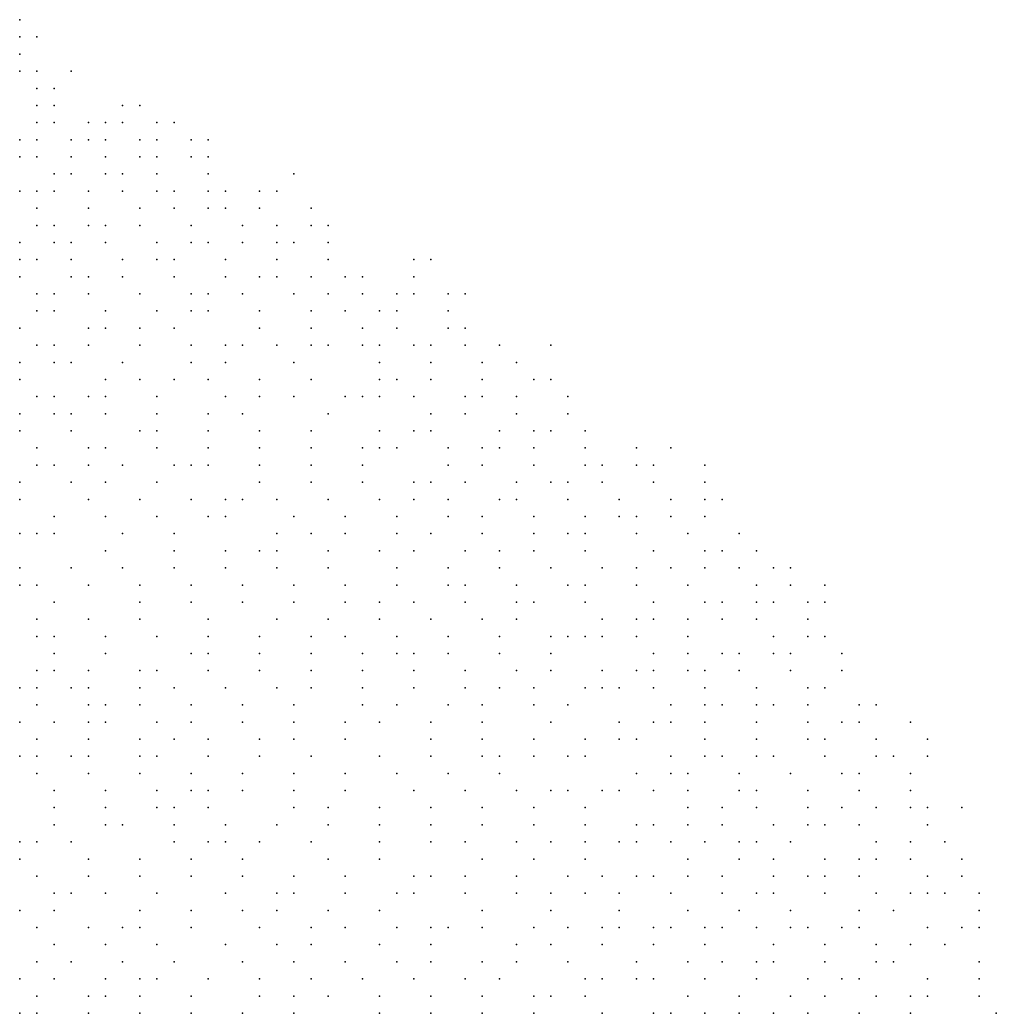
# Model space of a CAD drawing. Extents: x 429 to 793, y 817 to 1241.
# Drawn here: x 744 to 785.61, y 1185.99 to 1228.33 of the extents above; entities that cross this region are included whole.
import ezdxf

# ---------------------------------------------------------------- set-up
doc = ezdxf.new("R2010")
doc.units = 0

msp = doc.modelspace()

# ---------------------------------------------------------------- linework, layer by layer
for p in [(744, 1228.33, 170.3), (744, 1227.6, 170.913), (744.73, 1227.6, 169.709), (744, 1226.87, 170.312), (744, 1226.14, 170.925), (744.73, 1226.14, 169.717), (746.19, 1226.14, 167.92), (744.73, 1225.41, 170.325), (745.46, 1225.41, 169.127), (744.73, 1224.68, 170.938), (745.46, 1224.68, 169.734), (748.38, 1224.68, 164.385), (749.11, 1224.68, 163.19), (744.73, 1223.95, 171.55), (745.46, 1223.95, 170.342), (746.92, 1223.95, 167.17), (747.65, 1223.95, 165.58), (748.38, 1223.95, 164.99), (749.84, 1223.95, 161.405), (750.57, 1223.95, 160.825), (744, 1223.22, 173.075), (744.73, 1223.22, 171.471), (746.19, 1223.22, 169.158), (746.92, 1223.22, 167.378), (747.65, 1223.22, 166.185), (749.11, 1223.22, 163.205), (749.84, 1223.22, 162.01), (751.3, 1223.22, 159.662), (752.03, 1223.22, 158.49), (744, 1222.49, 173.557), (744.73, 1222.49, 171.953), (746.19, 1222.49, 169.768), (747.65, 1222.49, 166.79), (749.11, 1222.49, 164.408), (749.84, 1222.49, 162.615), (751.3, 1222.49, 160.264), (752.03, 1222.49, 158.306), (745.46, 1221.76, 171.555), (746.19, 1221.76, 170.37), (747.65, 1221.76, 167.395), (748.38, 1221.76, 165.605), (749.84, 1221.76, 163.22), (752.03, 1221.76, 158.908), (755.68, 1221.76, 151.42), (744, 1221.03, 173.96), (744.73, 1221.03, 172.758), (745.46, 1221.03, 170.967), (746.92, 1221.03, 168.592), (748.38, 1221.03, 166.21), (749.84, 1221.03, 163.637), (750.57, 1221.03, 162.06), (752.03, 1221.03, 159.511), (752.76, 1221.03, 157.938), (754.22, 1221.03, 154.99), (754.95, 1221.03, 153.235), (744.73, 1220.3, 173.36), (746.92, 1220.3, 169.195), (749.11, 1220.3, 165.622), (750.57, 1220.3, 162.663), (752.03, 1220.3, 159.72), (752.76, 1220.3, 157.96), (754.22, 1220.3, 154.425), (756.41, 1220.3, 150.313), (744.73, 1219.57, 173.36), (745.46, 1219.57, 172.568), (746.92, 1219.57, 169.798), (747.65, 1219.57, 168.408), (749.11, 1219.57, 165.027), (751.3, 1219.57, 161.503), (753.49, 1219.57, 157.38), (754.95, 1219.57, 154.485), (756.41, 1219.57, 150.936), (757.14, 1219.57, 149.16), (744, 1218.84, 175.16), (745.46, 1218.84, 172.377), (746.19, 1218.84, 170.997), (747.65, 1218.84, 168.02), (749.84, 1218.84, 165.05), (751.3, 1218.84, 162.105), (752.03, 1218.84, 160.325), (753.49, 1218.84, 156.81), (754.95, 1218.84, 154.491), (755.68, 1218.84, 152.728), (757.14, 1218.84, 149.783), (744, 1218.11, 175.28), (744.73, 1218.11, 173.96), (746.19, 1218.11, 171.598), (748.38, 1218.11, 167.428), (749.84, 1218.11, 165.057), (750.57, 1218.11, 163.288), (752.76, 1218.11, 159.165), (754.95, 1218.11, 154.515), (757.14, 1218.11, 150.405), (760.79, 1218.11, 142.3), (761.52, 1218.11, 140.015), (744, 1217.38, 175.76), (746.19, 1217.38, 172.197), (746.92, 1217.38, 171.01), (748.38, 1217.38, 168.03), (750.57, 1217.38, 163.897), (752.76, 1217.38, 159.76), (754.22, 1217.38, 156.27), (754.95, 1217.38, 155.11), (756.41, 1217.38, 152.217), (757.87, 1217.38, 149.305), (758.6, 1217.38, 146.96), (760.79, 1217.38, 141.795), (744.73, 1216.65, 174.572), (745.46, 1216.65, 173.385), (746.92, 1216.65, 170.417), (749.11, 1216.65, 166.855), (751.3, 1216.65, 163.118), (752.03, 1216.65, 161.533), (753.49, 1216.65, 158.217), (755.68, 1216.65, 154.155), (757.14, 1216.65, 150.868), (758.6, 1216.65, 147.577), (760.06, 1216.65, 144.695), (760.79, 1216.65, 142.41), (762.25, 1216.65, 139.643), (762.98, 1216.65, 137.946), (744.73, 1215.92, 175.142), (745.46, 1215.92, 173.985), (747.65, 1215.92, 170.42), (749.84, 1215.92, 166.273), (751.3, 1215.92, 162.927), (752.03, 1215.92, 161.548), (754.22, 1215.92, 157.465), (756.41, 1215.92, 152.242), (757.87, 1215.92, 149.367), (759.33, 1215.92, 146.449), (760.06, 1215.92, 144.145), (762.25, 1215.92, 139.14), (744, 1215.19, 176.285), (746.92, 1215.19, 171.615), (747.65, 1215.19, 170.423), (749.11, 1215.19, 167.662), (750.57, 1215.19, 165.11), (754.22, 1215.19, 158.06), (756.41, 1215.19, 152.835), (758.6, 1215.19, 147.643), (760.06, 1215.19, 144.76), (762.25, 1215.19, 140.001), (762.98, 1215.19, 138.054), (744.73, 1214.46, 175.105), (745.46, 1214.46, 174.527), (746.92, 1214.46, 172.215), (749.11, 1214.46, 168.259), (751.3, 1214.46, 164.127), (752.76, 1214.46, 160.984), (753.49, 1214.46, 159.82), (754.95, 1214.46, 156.917), (756.41, 1214.46, 153.427), (757.14, 1214.46, 151.725), (758.6, 1214.46, 148.878), (759.33, 1214.46, 147.116), (760.79, 1214.46, 144.198), (761.52, 1214.46, 142.037), (762.98, 1214.46, 138.772), (764.44, 1214.46, 134.906), (766.63, 1214.46, 129.19), (744, 1213.73, 177.41), (745.46, 1213.73, 175.087), (746.19, 1213.73, 173.93), (748.38, 1213.73, 169.832), (751.3, 1213.73, 163.935), (752.76, 1213.73, 160.99), (755.68, 1213.73, 155.187), (759.33, 1213.73, 147.168), (761.52, 1213.73, 142.125), (763.71, 1213.73, 137.362), (765.17, 1213.73, 133.73), (744, 1213, 177.202), (747.65, 1213, 171.585), (749.11, 1213, 168.668), (750.57, 1213, 165.72), (752.03, 1213, 162.76), (754.22, 1213, 158.68), (756.41, 1213, 154.44), (759.33, 1213, 147.772), (760.06, 1213, 146.324), (761.52, 1213, 142.74), (763.71, 1213, 137.772), (765.9, 1213, 131.6), (766.63, 1213, 130.465), (744.73, 1212.27, 176.788), (745.46, 1212.27, 175.64), (746.92, 1212.27, 172.74), (747.65, 1212.27, 170.99), (749.84, 1212.27, 167.503), (752.76, 1212.27, 162.19), (754.22, 1212.27, 159.28), (755.68, 1212.27, 156.372), (757.87, 1212.27, 151.8), (758.6, 1212.27, 149.51), (759.33, 1212.27, 148.365), (760.79, 1212.27, 144.478), (762.98, 1212.27, 139.5), (763.71, 1212.27, 137.843), (765.17, 1212.27, 134.505), (767.36, 1212.27, 128.915), (744, 1211.54, 178.318), (745.46, 1211.54, 175.608), (746.19, 1211.54, 174.455), (747.65, 1211.54, 171.55), (749.84, 1211.54, 168.1), (752.03, 1211.54, 163.958), (753.49, 1211.54, 161.056), (757.14, 1211.54, 153.33), (761.52, 1211.54, 143.47), (762.98, 1211.54, 140.115), (765.17, 1211.54, 135.143), (767.36, 1211.54, 129.55), (744, 1210.81, 178.492), (746.19, 1210.81, 175.018), (749.11, 1210.81, 169.82), (749.84, 1210.81, 168.663), (752.03, 1210.81, 163.777), (754.22, 1210.81, 159.908), (756.41, 1210.81, 154.682), (759.33, 1210.81, 148.983), (760.79, 1210.81, 145.73), (761.52, 1210.81, 144.087), (764.44, 1210.81, 136.895), (765.9, 1210.81, 133.535), (766.63, 1210.81, 131.214), (768.09, 1210.81, 127.624), (744.73, 1210.08, 177.312), (746.92, 1210.08, 173.257), (747.65, 1210.08, 172.67), (749.84, 1210.08, 168.458), (752.03, 1210.08, 164.583), (754.22, 1210.08, 160.507), (756.41, 1210.08, 155.857), (758.6, 1210.08, 151.281), (759.33, 1210.08, 149.57), (760.06, 1210.08, 147.43), (762.25, 1210.08, 142.485), (763.71, 1210.08, 138.646), (764.44, 1210.08, 137.51), (765.9, 1210.08, 133.645), (768.09, 1210.08, 128.259), (770.28, 1210.08, 121.92), (771.74, 1210.08, 117.423), (744.73, 1209.35, 177.87), (745.46, 1209.35, 176.722), (746.92, 1209.35, 173.812), (748.38, 1209.35, 171.51), (750.57, 1209.35, 167.488), (751.3, 1209.35, 165.75), (752.03, 1209.35, 165.18), (754.22, 1209.35, 160.523), (756.41, 1209.35, 155.893), (758.6, 1209.35, 150.718), (762.25, 1209.35, 143.1), (763.71, 1209.35, 139.238), (765.9, 1209.35, 134.28), (768.09, 1209.35, 128.182), (768.82, 1209.35, 125.942), (770.28, 1209.35, 122.575), (771.01, 1209.35, 120.317), (773.2, 1209.35, 113.577), (744, 1208.62, 178.949), (746.19, 1208.62, 175.527), (747.65, 1208.62, 173.023), (749.84, 1208.62, 169.583), (754.22, 1208.62, 161.12), (756.41, 1208.62, 156.498), (758.6, 1208.62, 151.888), (760.79, 1208.62, 146.104), (761.52, 1208.62, 145.38), (762.98, 1208.62, 141.41), (765.17, 1208.62, 136.01), (766.63, 1208.62, 132.67), (767.36, 1208.62, 131.06), (768.82, 1208.62, 126.575), (771.01, 1208.62, 120.97), (773.2, 1208.62, 114.245), (744, 1207.89, 179.495), (746.92, 1207.89, 174.335), (749.11, 1207.89, 170.905), (751.3, 1207.89, 166.875), (752.76, 1207.89, 164.04), (753.49, 1207.89, 162.3), (754.95, 1207.89, 159.387), (757.14, 1207.89, 154.583), (759.33, 1207.89, 150.457), (760.79, 1207.89, 146.694), (762.25, 1207.89, 143.783), (764.44, 1207.89, 138.307), (765.17, 1207.89, 136.625), (767.36, 1207.89, 130.57), (769.55, 1207.89, 125.625), (771.74, 1207.89, 118.9), (773.2, 1207.89, 114.45), (773.93, 1207.89, 112.19), (745.46, 1207.16, 177.346), (747.65, 1207.16, 173.755), (749.84, 1207.16, 169.745), (752.03, 1207.16, 165.73), (752.76, 1207.16, 164.598), (755.68, 1207.16, 158.448), (757.87, 1207.16, 153.463), (760.06, 1207.16, 149.245), (762.25, 1207.16, 143.875), (763.71, 1207.16, 140.577), (765.9, 1207.16, 134.53), (768.09, 1207.16, 128.989), (769.55, 1207.16, 125.688), (770.28, 1207.16, 123.157), (771.74, 1207.16, 119.553), (773.2, 1207.16, 114.21), (744, 1206.43, 179.935), (744.73, 1206.43, 178.833), (745.46, 1206.43, 177.863), (748.38, 1206.43, 172.595), (750.57, 1206.43, 169.139), (754.95, 1206.43, 160.582), (756.41, 1206.43, 156.57), (757.87, 1206.43, 153.682), (760.06, 1206.43, 148.75), (761.52, 1206.43, 146.081), (763.71, 1206.43, 140.077), (765.9, 1206.43, 135.145), (767.36, 1206.43, 131.84), (768.09, 1206.43, 130.254), (770.28, 1206.43, 123.789), (772.47, 1206.43, 117.667), (774.66, 1206.43, 110.376), (747.65, 1205.7, 173.707), (750.57, 1205.7, 168.557), (752.76, 1205.7, 165.15), (754.22, 1205.7, 162.312), (754.95, 1205.7, 160.412), (757.14, 1205.7, 156.04), (759.33, 1205.7, 150.958), (760.79, 1205.7, 147.75), (762.98, 1205.7, 142.893), (764.44, 1205.7, 139.1), (765.9, 1205.7, 135.932), (768.09, 1205.7, 129.737), (771.01, 1205.7, 122.396), (773.2, 1205.7, 115.783), (773.93, 1205.7, 113.062), (775.39, 1205.7, 108.13), (744, 1204.97, 179.86), (746.19, 1204.97, 177.05), (748.38, 1204.97, 173.092), (750.57, 1204.97, 169.115), (752.76, 1204.97, 164.955), (754.95, 1204.97, 161.185), (757.14, 1204.97, 156.642), (760.06, 1204.97, 149.648), (762.25, 1204.97, 144.997), (764.44, 1204.97, 139.69), (766.63, 1204.97, 133.898), (768.82, 1204.97, 128.598), (770.28, 1204.97, 124.355), (771.74, 1204.97, 119.616), (773.2, 1204.97, 115.163), (774.66, 1204.97, 110.06), (776.12, 1204.97, 105.602), (776.85, 1204.97, 102.413), (744, 1204.24, 180.37), (744.73, 1204.24, 179.222), (746.92, 1204.24, 175.878), (749.11, 1204.24, 172.138), (751.3, 1204.24, 167.97), (753.49, 1204.24, 164.005), (755.68, 1204.24, 159.523), (757.87, 1204.24, 154.943), (760.06, 1204.24, 150.238), (762.25, 1204.24, 144.715), (762.98, 1204.24, 143.56), (765.17, 1204.24, 138.308), (767.36, 1204.24, 132.693), (768.09, 1204.24, 130.474), (770.28, 1204.24, 125.045), (772.47, 1204.24, 118.345), (775.39, 1204.24, 108.294), (776.85, 1204.24, 103.359), (778.31, 1204.24, 96.695), (745.46, 1203.51, 178.646), (749.11, 1203.51, 172.661), (751.3, 1203.51, 168.527), (753.49, 1203.51, 164.558), (755.68, 1203.51, 160.081), (757.87, 1203.51, 155.545), (759.33, 1203.51, 152.214), (760.79, 1203.51, 149.02), (762.98, 1203.51, 143.628), (765.17, 1203.51, 138.755), (765.9, 1203.51, 136), (768.09, 1203.51, 130.95), (771.01, 1203.51, 122.773), (773.2, 1203.51, 116.336), (773.93, 1203.51, 113.929), (775.39, 1203.51, 108.843), (776.12, 1203.51, 105.652), (777.58, 1203.51, 99.57), (778.31, 1203.51, 96.105), (744.73, 1202.78, 179.7), (746.92, 1202.78, 176.548), (749.11, 1202.78, 172.445), (752.03, 1202.78, 167.383), (754.95, 1202.78, 161.75), (757.14, 1202.78, 157.305), (759.33, 1202.78, 152.29), (761.52, 1202.78, 147.427), (763.71, 1202.78, 142.589), (765.17, 1202.78, 138.831), (768.82, 1202.78, 129.571), (770.28, 1202.78, 125.165), (771.01, 1202.78, 123.403), (772.47, 1202.78, 119.017), (773.93, 1202.78, 113.316), (775.39, 1202.78, 108.622), (777.58, 1202.78, 100.627), (744.73, 1202.05, 180.21), (745.46, 1202.05, 179.11), (747.65, 1202.05, 175.177), (749.84, 1202.05, 171.275), (752.03, 1202.05, 167.94), (754.22, 1202.05, 163.642), (756.41, 1202.05, 158.863), (757.87, 1202.05, 155.858), (760.06, 1202.05, 151.26), (762.25, 1202.05, 146.436), (764.44, 1202.05, 140.3), (766.63, 1202.05, 135.062), (767.36, 1202.05, 133.42), (768.09, 1202.05, 130.92), (768.82, 1202.05, 129.675), (770.28, 1202.05, 125.285), (772.47, 1202.05, 119.143), (776.12, 1202.05, 106.744), (777.58, 1202.05, 100.033), (778.31, 1202.05, 97.225), (745.46, 1201.32, 179.03), (747.65, 1201.32, 175.695), (751.3, 1201.32, 169.028), (752.03, 1201.32, 167.732), (754.22, 1201.32, 163.309), (756.41, 1201.32, 159.42), (758.6, 1201.32, 154.58), (760.06, 1201.32, 151.282), (760.79, 1201.32, 149.655), (762.25, 1201.32, 145.92), (764.44, 1201.32, 141.272), (766.63, 1201.32, 135.742), (771.01, 1201.32, 123.906), (772.47, 1201.32, 119.522), (773.93, 1201.32, 114.234), (774.66, 1201.32, 112.47), (776.12, 1201.32, 107.178), (776.85, 1201.32, 103.863), (779.04, 1201.32, 94.37), (744.73, 1200.59, 180.453), (745.46, 1200.59, 179.51), (746.92, 1200.59, 176.788), (749.11, 1200.59, 173.412), (749.84, 1200.59, 172.32), (752.03, 1200.59, 168.257), (754.22, 1200.59, 163.864), (756.41, 1200.59, 159.53), (758.6, 1200.59, 155.172), (760.79, 1200.59, 149.938), (762.98, 1200.59, 144.91), (765.17, 1200.59, 138.983), (766.63, 1200.59, 136.114), (768.82, 1200.59, 130.02), (770.28, 1200.59, 125.913), (771.01, 1200.59, 124.032), (772.47, 1200.59, 119.647), (773.2, 1200.59, 117.157), (774.66, 1200.59, 112.74), (776.85, 1200.59, 103.638), (779.04, 1200.59, 95.035), (744, 1199.86, 181.877), (744.73, 1199.86, 180.577), (746.19, 1199.86, 178.398), (746.92, 1199.86, 177.305), (749.11, 1199.86, 173.932), (750.57, 1199.86, 171.18), (752.76, 1199.86, 167.107), (754.95, 1199.86, 162.31), (756.41, 1199.86, 159.527), (758.6, 1199.86, 155.188), (760.79, 1199.86, 150.508), (762.98, 1199.86, 145.05), (764.44, 1199.86, 141.405), (765.9, 1199.86, 137.08), (768.09, 1199.86, 132.11), (768.82, 1199.86, 130.487), (769.55, 1199.86, 127.755), (771.01, 1199.86, 124.033), (773.2, 1199.86, 117.409), (775.39, 1199.86, 110.235), (777.58, 1199.86, 101.42), (778.31, 1199.86, 98.278), (744.73, 1199.13, 181.057), (746.92, 1199.13, 177.766), (747.65, 1199.13, 176.502), (749.11, 1199.13, 173.36), (751.3, 1199.13, 170.04), (753.49, 1199.13, 165.614), (755.68, 1199.13, 161.192), (758.6, 1199.13, 154.871), (760.06, 1199.13, 151.94), (762.25, 1199.13, 147.34), (763.71, 1199.13, 143.24), (765.9, 1199.13, 138.25), (767.36, 1199.13, 134.331), (771.74, 1199.13, 121.9), (773.2, 1199.13, 117.541), (773.93, 1199.13, 114.672), (775.39, 1199.13, 110.274), (776.12, 1199.13, 107.638), (777.58, 1199.13, 102.075), (779.77, 1199.13, 91.498), (780.5, 1199.13, 87.59), (744, 1198.4, 182.078), (745.46, 1198.4, 179.895), (746.92, 1198.4, 176.982), (747.65, 1198.4, 176.273), (749.84, 1198.4, 172.947), (751.3, 1198.4, 169.998), (753.49, 1198.4, 166.132), (755.68, 1198.4, 161.745), (757.87, 1198.4, 156.814), (759.33, 1198.4, 153.691), (761.52, 1198.4, 148.767), (763.71, 1198.4, 143.956), (766.63, 1198.4, 136.362), (769.55, 1198.4, 128.714), (771.01, 1198.4, 124.405), (771.74, 1198.4, 122.779), (773.2, 1198.4, 118.166), (775.39, 1198.4, 109.671), (777.58, 1198.4, 102.143), (779.04, 1198.4, 95.584), (779.77, 1198.4, 92.065), (781.96, 1198.4, 80.1), (744.73, 1197.67, 181.42), (746.92, 1197.67, 177.69), (749.11, 1197.67, 174.4), (750.57, 1197.67, 171.08), (752.03, 1197.67, 168.869), (754.22, 1197.67, 164.491), (755.68, 1197.67, 161.185), (757.87, 1197.67, 157.7), (761.52, 1197.67, 149.335), (763.71, 1197.67, 144.372), (765.9, 1197.67, 138.691), (768.09, 1197.67, 132.791), (769.55, 1197.67, 129.321), (770.28, 1197.67, 126.972), (773.2, 1197.67, 118.298), (775.39, 1197.67, 110.82), (777.58, 1197.67, 102.288), (778.31, 1197.67, 98.793), (780.5, 1197.67, 88.363), (782.69, 1197.67, 75.755), (744, 1196.94, 182.454), (744.73, 1196.94, 181.193), (746.19, 1196.94, 179.225), (746.92, 1196.94, 178.17), (749.11, 1196.94, 174.334), (749.84, 1196.94, 173.26), (752.03, 1196.94, 169.392), (754.22, 1196.94, 165.014), (756.41, 1196.94, 160.31), (759.33, 1196.94, 154.675), (761.52, 1196.94, 148.655), (763.71, 1196.94, 144.068), (764.44, 1196.94, 142.485), (765.9, 1196.94, 138.765), (767.36, 1196.94, 135.077), (768.09, 1196.94, 133.374), (771.74, 1196.94, 122.78), (773.2, 1196.94, 118.43), (773.93, 1196.94, 115.952), (775.39, 1196.94, 110.586), (776.12, 1196.94, 108.47), (778.31, 1196.94, 99.445), (780.5, 1196.94, 89.185), (781.23, 1196.94, 85.23), (782.69, 1196.94, 76.427), (744.73, 1196.21, 181.89), (746.92, 1196.21, 178.072), (749.11, 1196.21, 174.802), (751.3, 1196.21, 170.455), (753.49, 1196.21, 166.715), (755.68, 1196.21, 162.262), (757.87, 1196.21, 157.925), (760.06, 1196.21, 152.915), (762.25, 1196.21, 147.819), (764.44, 1196.21, 142.767), (770.28, 1196.21, 127.688), (771.74, 1196.21, 123.385), (772.47, 1196.21, 120.917), (774.66, 1196.21, 113.74), (776.85, 1196.21, 105.508), (779.04, 1196.21, 96.61), (779.77, 1196.21, 93.122), (781.96, 1196.21, 80.701), (745.46, 1195.48, 180.74), (747.65, 1195.48, 177.495), (749.84, 1195.48, 173.161), (751.3, 1195.48, 170.975), (752.03, 1195.48, 169.882), (753.49, 1195.48, 167.238), (755.68, 1195.48, 162.783), (757.87, 1195.48, 157.383), (760.79, 1195.48, 151.555), (762.98, 1195.48, 146.165), (765.17, 1195.48, 140.788), (766.63, 1195.48, 137.477), (767.36, 1195.48, 135.742), (768.82, 1195.48, 131.488), (769.55, 1195.48, 129.533), (771.01, 1195.48, 125.827), (772.47, 1195.48, 121.413), (774.66, 1195.48, 113.253), (775.39, 1195.48, 111.637), (777.58, 1195.48, 102.927), (779.77, 1195.48, 92.91), (781.96, 1195.48, 81.366), (745.46, 1194.75, 181.215), (747.65, 1194.75, 177.372), (749.84, 1194.75, 174.152), (750.57, 1194.75, 172.247), (752.03, 1194.75, 169.83), (755.68, 1194.75, 162.74), (757.14, 1194.75, 160.073), (759.33, 1194.75, 155.223), (761.52, 1194.75, 150.413), (763.71, 1194.75, 144.742), (765.9, 1194.75, 139.502), (768.09, 1194.75, 133.147), (772.47, 1194.75, 121.525), (773.93, 1194.75, 116.58), (775.39, 1194.75, 111.034), (777.58, 1194.75, 102.341), (779.04, 1194.75, 96.962), (780.5, 1194.75, 89.22), (781.96, 1194.75, 81.832), (782.69, 1194.75, 76.844), (784.15, 1194.75, 67.94), (745.46, 1194.02, 181.12), (747.65, 1194.02, 177.847), (748.38, 1194.02, 176.456), (750.57, 1194.02, 173.01), (752.76, 1194.02, 168.705), (754.95, 1194.02, 163.813), (757.14, 1194.02, 159.538), (759.33, 1194.02, 155.465), (761.52, 1194.02, 150.193), (763.71, 1194.02, 145.305), (765.9, 1194.02, 140.064), (768.09, 1194.02, 134.315), (770.28, 1194.02, 127.636), (771.01, 1194.02, 125.802), (772.47, 1194.02, 121.276), (773.93, 1194.02, 116.965), (776.12, 1194.02, 109.19), (777.58, 1194.02, 103.356), (778.31, 1194.02, 100.345), (779.77, 1194.02, 93.657), (782.69, 1194.02, 77.516), (744, 1193.29, 183.725), (744.73, 1193.29, 182.642), (746.19, 1193.29, 180.179), (750.57, 1193.29, 172.438), (752.03, 1193.29, 169.755), (752.76, 1193.29, 168.675), (754.22, 1193.29, 165.415), (756.41, 1193.29, 161.112), (759.33, 1193.29, 155.627), (761.52, 1193.29, 150.733), (762.98, 1193.29, 147.447), (765.17, 1193.29, 140.981), (766.63, 1193.29, 137.727), (768.09, 1193.29, 134.054), (769.55, 1193.29, 130.411), (770.28, 1193.29, 128.243), (771.74, 1193.29, 123.96), (773.2, 1193.29, 118.447), (774.66, 1193.29, 114.77), (775.39, 1193.29, 111.568), (776.85, 1193.29, 105.982), (780.5, 1193.29, 89.98), (781.96, 1193.29, 81.235), (783.42, 1193.29, 73.214), (744, 1192.56, 183.607), (746.92, 1192.56, 179.436), (749.11, 1192.56, 175.738), (751.3, 1192.56, 171.292), (753.49, 1192.56, 168.068), (757.14, 1192.56, 160.572), (759.33, 1192.56, 154.943), (763.71, 1192.56, 145.767), (765.9, 1192.56, 140.334), (768.09, 1192.56, 134.639), (772.47, 1192.56, 121.632), (774.66, 1192.56, 114.167), (776.12, 1192.56, 109.604), (778.31, 1192.56, 100.593), (779.77, 1192.56, 93.743), (780.5, 1192.56, 90.131), (781.96, 1192.56, 81.9), (784.15, 1192.56, 68.235), (744.73, 1191.83, 183.042), (746.92, 1191.83, 179.27), (749.11, 1191.83, 176.073), (751.3, 1191.83, 171.78), (753.49, 1191.83, 167.713), (755.68, 1191.83, 163.628), (757.87, 1191.83, 158.935), (760.79, 1191.83, 152.163), (761.52, 1191.83, 151.128), (762.98, 1191.83, 147.515), (765.17, 1191.83, 142.202), (767.36, 1191.83, 136.07), (768.82, 1191.83, 132.423), (770.28, 1191.83, 128.775), (771.01, 1191.83, 125.772), (772.47, 1191.83, 122.107), (773.93, 1191.83, 117.241), (776.12, 1191.83, 109.29), (777.58, 1191.83, 103.095), (778.31, 1191.83, 100.017), (779.77, 1191.83, 94.034), (782.69, 1191.83, 78.272), (784.15, 1191.83, 68.907), (745.46, 1191.1, 181.908), (746.19, 1191.1, 180.712), (747.65, 1191.1, 178.154), (749.84, 1191.1, 174.938), (752.76, 1191.1, 169.605), (754.95, 1191.1, 165.32), (755.68, 1191.1, 163.717), (757.87, 1191.1, 159.447), (760.06, 1191.1, 154.491), (760.79, 1191.1, 152.887), (762.98, 1191.1, 148.057), (765.17, 1191.1, 142.022), (766.63, 1191.1, 138.397), (768.09, 1191.1, 134.803), (769.55, 1191.1, 130.932), (771.74, 1191.1, 123.93), (773.93, 1191.1, 117.26), (775.39, 1191.1, 112.338), (776.12, 1191.1, 109.656), (778.31, 1191.1, 101.037), (780.5, 1191.1, 90.17), (781.96, 1191.1, 82.175), (782.69, 1191.1, 78.079), (783.42, 1191.1, 73.631), (784.88, 1191.1, 63.44), (744, 1190.37, 183.932), (745.46, 1190.37, 181.783), (749.11, 1190.37, 175.99), (751.3, 1190.37, 171.906), (753.49, 1190.37, 168.478), (754.95, 1190.37, 165.27), (757.14, 1190.37, 161.03), (759.33, 1190.37, 156.337), (763.71, 1190.37, 146.187), (766.63, 1190.37, 138.957), (769.55, 1190.37, 131.016), (772.47, 1190.37, 122.092), (774.66, 1190.37, 115.172), (776.85, 1190.37, 106.608), (779.77, 1190.37, 93.902), (781.23, 1190.37, 85.87), (784.88, 1190.37, 64.11), (744.73, 1189.64, 182.803), (746.92, 1189.64, 179.598), (748.38, 1189.64, 177.441), (749.11, 1189.64, 176.445), (751.3, 1189.64, 172.866), (754.22, 1189.64, 166.783), (756.41, 1189.64, 162.077), (757.87, 1189.64, 159.41), (760.06, 1189.64, 154.694), (761.52, 1189.64, 151.539), (762.25, 1189.64, 149.138), (763.71, 1189.64, 145.52), (765.9, 1189.64, 140.725), (767.36, 1189.64, 137.117), (768.82, 1189.64, 132.314), (769.55, 1189.64, 131.1), (771.01, 1189.64, 126.92), (771.74, 1189.64, 124.52), (773.2, 1189.64, 120.277), (773.93, 1189.64, 117.619), (775.39, 1189.64, 112.496), (776.85, 1189.64, 106.873), (777.58, 1189.64, 103.933), (779.04, 1189.64, 97.536), (779.77, 1189.64, 93.198), (782.69, 1189.64, 78.507), (784.15, 1189.64, 68.84), (784.88, 1189.64, 64.26), (745.46, 1188.91, 182.668), (747.65, 1188.91, 178.477), (749.84, 1188.91, 174.889), (752.76, 1188.91, 169.447), (754.95, 1188.91, 165.195), (756.41, 1188.91, 162.796), (759.33, 1188.91, 156.85), (761.52, 1188.91, 150.876), (765.17, 1188.91, 143.038), (766.63, 1188.91, 139.43), (768.82, 1188.91, 133.36), (771.01, 1188.91, 126.664), (773.2, 1188.91, 119.67), (776.12, 1188.91, 109.967), (778.31, 1188.91, 101.146), (780.5, 1188.91, 91.067), (781.96, 1188.91, 82.91), (783.42, 1188.91, 74.242), (744.73, 1188.18, 183.688), (746.19, 1188.18, 181.486), (748.38, 1188.18, 177.355), (750.57, 1188.18, 174.158), (753.49, 1188.18, 168.85), (755.68, 1188.18, 164.638), (757.87, 1188.18, 160.122), (760.06, 1188.18, 154.964), (761.52, 1188.18, 151.751), (763.71, 1188.18, 146.318), (765.17, 1188.18, 142.755), (767.36, 1188.18, 137.506), (770.28, 1188.18, 128.916), (772.47, 1188.18, 122.084), (773.93, 1188.18, 117.854), (775.39, 1188.18, 112.425), (776.12, 1188.18, 109.373), (778.31, 1188.18, 101.425), (780.5, 1188.18, 90.861), (781.23, 1188.18, 86.778), (784.88, 1188.18, 64.068), (744, 1187.45, 184.665), (745.46, 1187.45, 182.533), (747.65, 1187.45, 179.414), (749.11, 1187.45, 176.212), (749.84, 1187.45, 175.643), (752.03, 1187.45, 171.46), (754.22, 1187.45, 167.409), (756.41, 1187.45, 163.418), (758.6, 1187.45, 157.875), (760.79, 1187.45, 153.614), (762.98, 1187.45, 148.879), (764.44, 1187.45, 145.3), (768.09, 1187.45, 135.777), (768.82, 1187.45, 133.385), (770.28, 1187.45, 129.245), (771.01, 1187.45, 127.196), (773.2, 1187.45, 120.268), (775.39, 1187.45, 113.048), (777.58, 1187.45, 104.545), (779.04, 1187.45, 97.793), (779.77, 1187.45, 94.718), (782.69, 1187.45, 78.397), (784.88, 1187.45, 64.55), (744.73, 1186.72, 184.163), (746.92, 1186.72, 180.818), (747.65, 1186.72, 179.26), (749.11, 1186.72, 177.17), (751.3, 1186.72, 173.46), (754.22, 1186.72, 167.892), (755.68, 1186.72, 165.07), (757.14, 1186.72, 161.895), (759.33, 1186.72, 157.185), (761.52, 1186.72, 152.276), (763.71, 1186.72, 147.11), (765.9, 1186.72, 141.088), (766.63, 1186.72, 138.723), (768.09, 1186.72, 135.494), (772.47, 1186.72, 122.56), (774.66, 1186.72, 115.218), (776.85, 1186.72, 107.29), (778.31, 1186.72, 101.335), (780.5, 1186.72, 91.085), (781.96, 1186.72, 83.115), (782.69, 1186.72, 78.71), (784.88, 1186.72, 64.288), (744, 1185.99, 184.955), (744.73, 1185.99, 183.784), (746.92, 1185.99, 180.263), (749.11, 1185.99, 177.076), (751.3, 1185.99, 173.4), (753.49, 1185.99, 169.2), (755.68, 1185.99, 165.006), (759.33, 1185.99, 157.008), (761.52, 1185.99, 152.288), (763.71, 1185.99, 146.913), (765.9, 1185.99, 141.625), (768.82, 1185.99, 133.327), (771.01, 1185.99, 126.8), (771.74, 1185.99, 124.427), (773.2, 1185.99, 120.264), (774.66, 1185.99, 115.344), (776.12, 1185.99, 109.796), (777.58, 1185.99, 104.732), (779.77, 1185.99, 94.515), (781.96, 1185.99, 83.218), (785.61, 1185.99, 59.139)]:
    msp.add_point(p)

doc.saveas('drawing.dxf')
